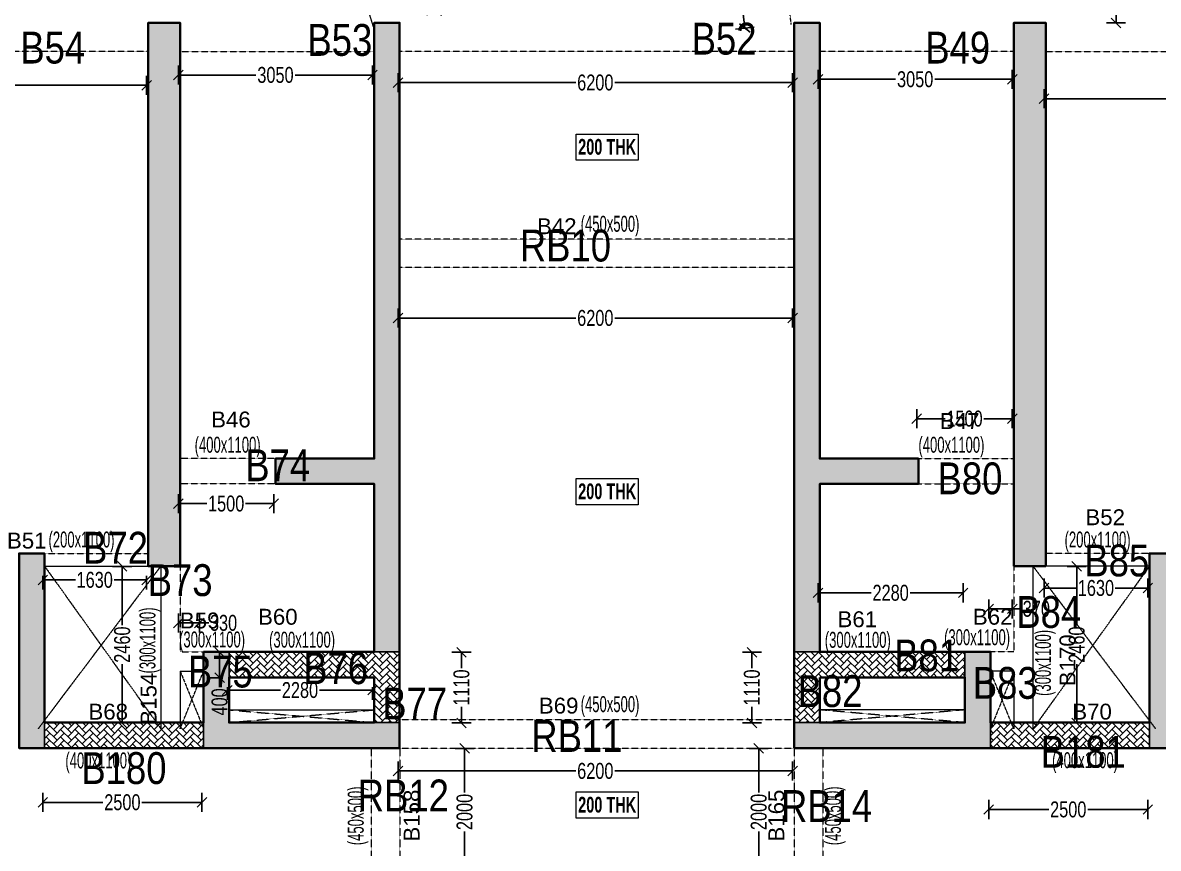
# Model space of a CAD drawing. Header units: millimetres. Extents: x 0 to 72183, y 72 to 62889.
# Drawn here: x 29487 to 47328, y 22849 to 35825 of the extents above; entities that cross this region are included whole.
import ezdxf
from ezdxf.enums import TextEntityAlignment as Align

# ---------------------------------------------------------------- set-up
doc = ezdxf.new("R2010")
doc.units = ezdxf.units.MM
doc.linetypes.add('HIDDEN', pattern=[0.375, 0.25, -0.125])
for name, color, linetype, lineweight in [('A-FLOR-IDEN', 11, 'Continuous', 9), ('A-HIDD-ABVE', 8, 'HIDDEN', 20), ('S-BEAM', 7, 'Continuous', 18), ('S-BEAM-IDEN', 2, 'Continuous', 9), ('S-COL HATCH', 9, 'Continuous', 0), ('S-COLS', 5, 'Continuous', 35)]:
    doc.layers.add(name, color=color, linetype=linetype, lineweight=lineweight)
for name, color, linetype in [('Abhinav working', 6, 'Continuous'), ('Beam Nos', 7, 'Continuous'), ('changes', 7, 'Continuous')]:
    doc.layers.add(name, color=color, linetype=linetype)
doc.styles.add('Dim.s & Anno.(Misc.)', font='ARIALN.TTF')
doc.styles.add('SC-BBS1', font='SansSerif')
doc.styles.add('SOBHA', font='swisscl.ttf')
doc.styles.add('Swis721 LtCn BT', font='swisscl.ttf', dxfattribs={"width": 0.9, "height": 233.355162})
doc.styles.add('Swis721 LtCn BT_B', font='', dxfattribs={"width": 0.9, "height": 246.918336})
doc.styles.get('Swis721 LtCn BT_B').set_extended_font_data('Swis721 LtCn BT', bold=True)
doc.dimstyles.new('S-100', dxfattribs={"dimscale": 100, "dimtxt": 2.5, "dimasz": 1.5, "dimexe": 1.5, "dimexo": 1.5, "dimgap": 0.1, "dimtad": 0, "dimdec": 0, "dimrnd": 0.0005, "dimzin": 0, "dimdsep": 46, "dimtxsty": 'SOBHA', "dimblk": 'OBLIQUE', "dimcen": 0.09, "dimclrd": 8, "dimclre": 8, "dimclrt": 6, "dimadec": 0, "dimazin": 0, "dimtfac": 1, "dimtdec": 0, "dimtofl": 0, "dimtmove": 0, "dimatfit": 3, "dimfxl": 1.5, "dimfxlon": 1, "dimtolj": 1, "dimtzin": 0, "dimlwd": -1, "dimlwe": -1, "dimarcsym": 0})
pattern_1 = [(45, (-31966103.18, 21022167.41), (0, 113.13708499), [240, -80]), (135, (-31966046.61, 21022223.98), (9e-15, 113.13708499), [240, -80])]
pattern_2 = [(45, (-31794446.854, 20735559.75), (0, 113.13708499), [240, -80]), (135, (-31794390.286, 20735616.32), (9e-15, 113.13708499), [240, -80])]

# ---------------------------------------------------------------- blocks, each defined once
blk = doc.blocks.new('A$C0921b736')
at = {"layer": 'S-COL HATCH', "transparency": 33554687}
h = blk.add_hatch(color=256, dxfattribs=at)
h.dxf.hatch_style = 1
h.paths.add_polyline_path([(19575, 14135), (20075, 14135), (20075, 22675), (19575, 22675)])
h = blk.add_hatch(color=256, dxfattribs=at)
h.dxf.hatch_style = 1
h.paths.add_polyline_path([(23525, 22675), (23125, 22675), (23125, 15825), (21575, 15825), (21575, 15425), (23125, 15425), (23125, 12785), (23525, 12785)])
h = blk.add_hatch(color=256, dxfattribs=at)
h.dxf.hatch_style = 1
h.paths.add_polyline_path([(29725, 12785), (30125, 12785), (30125, 15425), (31675, 15425), (31675, 15825), (30125, 15825), (30125, 22675), (29725, 22675)])
h = blk.add_hatch(color=256, dxfattribs=at)
h.dxf.hatch_style = 1
h.paths.add_polyline_path([(33675, 14135), (33175, 14135), (33175, 22675), (33675, 22675)])
h = blk.add_hatch(color=256, dxfattribs=at)
h.dxf.hatch_style = 1
h.paths.add_polyline_path([(17945, 14335), (17545, 14335), (17545, 11275), (17945, 11275), (17945, 11675)])
h = blk.add_hatch(color=256, dxfattribs=at)
h.dxf.hatch_style = 1
h.paths.add_polyline_path([(35305, 11675), (35305, 11275), (35705, 11275), (35705, 14335), (35305, 14335)])
h = blk.add_hatch(color=256, dxfattribs=at)
h.dxf.hatch_style = 1
h.paths.add_polyline_path([(23525, 11275), (23525, 11675), (23125, 11675), (20845, 11675), (20845, 12385), (20845, 12785), (20445, 12785), (20445, 11675), (20445, 11275)])
at = {"layer": 'S-COL HATCH'}
h = blk.add_hatch(dxfattribs=at)
h.set_pattern_fill('AR-HBONE', color=256, scale=20)
h.set_pattern_definition(pattern_2)
h.paths.add_polyline_path([(23125, 12385), (23125, 11692), (23125, 11692), (23125, 11675), (23525, 11675), (23525, 12785), (20845, 12785), (20845, 12485), (20845, 12385)])
at = {"layer": 'S-COL HATCH', "transparency": 33554687}
h = blk.add_hatch(color=256, dxfattribs=at)
h.dxf.hatch_style = 1
h.paths.add_polyline_path([(32805, 11275), (32805, 11675), (32805, 12785), (32405, 12785), (32405, 12385), (32405, 11675), (30125, 11675), (29725, 11675), (29725, 11275)])
at = {"layer": 'S-COL HATCH'}
h = blk.add_hatch(dxfattribs=at)
h.set_pattern_fill('AR-HBONE', color=256, scale=20)
h.set_pattern_definition(pattern_2)
h.paths.add_polyline_path([(30125, 12385), (30125, 11692), (30125, 11692), (30125, 11675), (29725, 11675), (29725, 12785), (32405, 12785), (32405, 12485), (32405, 12385)])
h = blk.add_hatch(dxfattribs=at)
h.set_pattern_fill('AR-HBONE', color=256, scale=20)
h.set_pattern_definition(pattern_1)
h.paths.add_polyline_path([(20445, 11275), (20445, 11675), (17945, 11675), (17945, 11275)])
h = blk.add_hatch(dxfattribs=at)
h.set_pattern_fill('AR-HBONE', color=256, scale=20)
h.set_pattern_definition(pattern_1)
h.paths.add_polyline_path([(35305, 11275), (35305, 11675), (32805, 11675), (32805, 11275)])
at = {"layer": 'changes'}
for p, q in [((20845, 12385), (20845, 12785)), ((23125, 12785), (23525, 12785)), ((30125, 12785), (29725, 12785)), ((32405, 12385), (32405, 12785)), ((17945, 11675), (17945, 11275)), ((20445, 11675), (20445, 11275)), ((23125, 11675), (23525, 11675)), ((30125, 11675), (29725, 11675)), ((32805, 11675), (32805, 11275)), ((35305, 11675), (35305, 11275))]:
    blk.add_line(p, q, dxfattribs=at)
at = {"layer": 'S-COLS'}
for points in [[(23525, 11275), (23525, 22675), (23125, 22675), (23125, 15825), (21575, 15825), (21575, 15425), (23125, 15425), (23125, 12785), (20445, 12785), (20445, 11675), (17945, 11675), (17945, 14335), (17545, 14335), (17545, 11275), (23525, 11275)], [(29725, 11275), (29725, 22675), (30125, 22675), (30125, 15825), (31675, 15825), (31675, 15425), (30125, 15425), (30125, 12785), (32805, 12785), (32805, 11675), (35305, 11675), (35305, 14335), (35705, 14335), (35705, 11275), (29725, 11275)]]:
    blk.add_lwpolyline(points, dxfattribs=at)
for points in [[(19575, 14135), (20075, 14135), (20075, 22675), (19575, 22675)], [(33675, 14135), (33175, 14135), (33175, 22675), (33675, 22675)], [(23125, 12385), (20845, 12385), (20845, 11675), (23125, 11675)], [(30125, 12385), (32405, 12385), (32405, 11675), (30125, 11675)]]:
    blk.add_lwpolyline(points, close=True, dxfattribs=at)
blk = doc.blocks.new('_OBLIQUE')
at = {"color": 0, "linetype": 'ByBlock'}
blk.add_line((-0.5, -0.5), (0.5, 0.5), dxfattribs=at)
blk = doc.blocks.new('*D268')
at = {"layer": 'Abhinav working', "color": 8, "transparency": 16777216}
for p, q in [((45533, 34781), (45533, 34481)), ((45533, 34631), (48501, 34631)), ((52083, 34631), (49115, 34631)), ((52083, 34781), (52083, 34481))]:
    blk.add_line(p, q, dxfattribs=at)
at = {"layer": 'Defpoints', "color": 0, "transparency": 16777216}
for p in [(45533, 35370), (52083, 35370, 0), (52083, 34631)]:
    blk.add_point(p, dxfattribs=at)
at = {"layer": 'Abhinav working', "color": 8, "transparency": 16777216, "xscale": 150, "yscale": 150, "zscale": 150, "rotation": 180}
blk.add_blockref('_OBLIQUE', (45533, 34631), dxfattribs=at)
at = {"layer": 'Abhinav working', "color": 8, "transparency": 16777216, "xscale": 150, "yscale": 150, "zscale": 150}
blk.add_blockref('_OBLIQUE', (52083, 34631), dxfattribs=at)
at = {"layer": 'Abhinav working', "color": 6, "transparency": 16777216, "insert": (48808, 34631), "char_height": 250, "attachment_point": 5, "style": 'SOBHA'}
blk.add_mtext('\\A1;6550', dxfattribs=at)
blk = doc.blocks.new('*D269')
at = {"layer": 'Abhinav working', "color": 8, "transparency": 16777216}
for p, q in [((46506, 41971), (46806, 41971)), ((46656, 41971), (46659, 39203)), ((46664, 35821), (46660, 38589)), ((46514, 35821), (46814, 35821))]:
    blk.add_line(p, q, dxfattribs=at)
at = {"layer": 'Defpoints', "color": 0, "transparency": 16777216}
for p in [(45526, 41970), (45533, 35820), (46664, 35821)]:
    blk.add_point(p, dxfattribs=at)
at = {"layer": 'Abhinav working', "color": 8, "transparency": 16777216, "xscale": 150, "yscale": 150, "zscale": 150}
for p, rotation in [((46656, 41971), 90.0691636443754), ((46664, 35821), 270.0691636443754)]:
    blk.add_blockref('_OBLIQUE', p, dxfattribs=dict(at, rotation=rotation))
at = {"layer": 'Abhinav working', "color": 6, "transparency": 16777216, "insert": (46660, 38896), "char_height": 250, "attachment_point": 5, "rotation": 270.0692, "style": 'SOBHA'}
blk.add_mtext('\\A1;6150', dxfattribs=at)
blk = doc.blocks.new('*D270')
at = {"layer": 'Abhinav working', "color": 8, "transparency": 16777216}
for p, q in [((41983, 35085), (41983, 34785)), ((45033, 35085), (45033, 34785)), ((41983, 34935), (43201, 34935)), ((45033, 34935), (43815, 34935))]:
    blk.add_line(p, q, dxfattribs=at)
at = {"layer": 'Defpoints', "color": 0, "transparency": 16777216}
for p in [(41983, 35370), (45033, 35370), (45033, 34935)]:
    blk.add_point(p, dxfattribs=at)
at = {"layer": 'Abhinav working', "color": 8, "transparency": 16777216, "xscale": 150, "yscale": 150, "zscale": 150}
for p, rotation in [((41983, 34935), 180.0001394134999), ((45033, 34935), 0.0001394134998965)]:
    blk.add_blockref('_OBLIQUE', p, dxfattribs=dict(at, rotation=rotation))
at = {"layer": 'Abhinav working', "color": 6, "transparency": 16777216, "insert": (43508, 34935), "char_height": 250, "attachment_point": 5, "rotation": 0.0001, "style": 'SOBHA'}
blk.add_mtext('\\A1;3050', dxfattribs=at)
blk = doc.blocks.new('*D271')
at = {"layer": 'Abhinav working', "color": 8, "transparency": 16777216}
for p, q in [((40277, 41907), (39979, 41873)), ((40128, 41890), (40445, 39120)), ((40832, 35740), (40515, 38510)), ((40981, 35757), (40683, 35723))]:
    blk.add_line(p, q, dxfattribs=at)
at = {"layer": 'Defpoints', "color": 0, "transparency": 16777216}
for p in [(40827, 41970, 0), (40128, 41890), (41531, 35820)]:
    blk.add_point(p, dxfattribs=at)
at = {"layer": 'Abhinav working', "color": 8, "transparency": 16777216, "xscale": 150, "yscale": 150, "zscale": 150}
for p, rotation in [((40128, 41890), 96.53046794857147), ((40832, 35740), 276.5304679485715)]:
    blk.add_blockref('_OBLIQUE', p, dxfattribs=dict(at, rotation=rotation))
at = {"layer": 'Abhinav working', "color": 6, "transparency": 16777216, "insert": (40480, 38815), "char_height": 250, "attachment_point": 5, "rotation": 276.5305, "style": 'SOBHA'}
blk.add_mtext('\\A1;6190', dxfattribs=at)
blk = doc.blocks.new('*D272')
at = {"layer": 'Abhinav working', "color": 8, "transparency": 16777216}
for p, q in [((33937, 42100), (34224, 42188)), ((34081, 42144), (34938, 39362)), ((35976, 35994), (35119, 38776)), ((35833, 35950), (36119, 36038))]:
    blk.add_line(p, q, dxfattribs=at)
at = {"layer": 'Defpoints', "color": 0, "transparency": 16777216}
for p in [(34081, 42144), (33515, 41970, 0), (35410, 35820)]:
    blk.add_point(p, dxfattribs=at)
at = {"layer": 'Abhinav working', "color": 8, "transparency": 16777216, "xscale": 150, "yscale": 150, "zscale": 150}
for p, rotation in [((34081, 42144), 107.1295014447747), ((35976, 35994), 287.1295014447747)]:
    blk.add_blockref('_OBLIQUE', p, dxfattribs=dict(at, rotation=rotation))
at = {"layer": 'Abhinav working', "color": 6, "transparency": 16777216, "insert": (35028, 39069), "char_height": 250, "attachment_point": 5, "rotation": 287.1295, "style": 'SOBHA'}
blk.add_mtext('\\A1;6435', dxfattribs=at)
blk = doc.blocks.new('*D273')
at = {"layer": 'Abhinav working', "color": 8, "transparency": 16777216}
for p, q in [((35383, 35034), (35383, 34734)), ((41583, 35034), (41583, 34734)), ((35383, 34884), (38176, 34884)), ((41583, 34884), (38790, 34884))]:
    blk.add_line(p, q, dxfattribs=at)
at = {"layer": 'Defpoints', "color": 0, "transparency": 16777216}
for p in [(35383, 35370), (41583, 35370), (41583, 34884)]:
    blk.add_point(p, dxfattribs=at)
at = {"layer": 'Abhinav working', "color": 8, "transparency": 16777216, "xscale": 150, "yscale": 150, "zscale": 150}
for p, rotation in [((35383, 34884), 180.0001394135119), ((41583, 34884), 0.0001394135119062)]:
    blk.add_blockref('_OBLIQUE', p, dxfattribs=dict(at, rotation=rotation))
at = {"layer": 'Abhinav working', "color": 6, "transparency": 16777216, "insert": (38483, 34884), "char_height": 250, "attachment_point": 5, "rotation": 0.0001, "style": 'SOBHA'}
blk.add_mtext('\\A1;6200', dxfattribs=at)
blk = doc.blocks.new('*D274')
at = {"layer": 'Abhinav working', "color": 8, "transparency": 16777216}
for p, q in [((31933, 35153), (31933, 34853)), ((34983, 35153), (34983, 34853)), ((31933, 35003), (33151, 35003)), ((34983, 35003), (33765, 35003))]:
    blk.add_line(p, q, dxfattribs=at)
at = {"layer": 'Defpoints', "color": 0, "transparency": 16777216}
for p in [(31933, 35370), (34983, 35370), (34983, 35003)]:
    blk.add_point(p, dxfattribs=at)
at = {"layer": 'Abhinav working', "color": 8, "transparency": 16777216, "xscale": 150, "yscale": 150, "zscale": 150}
for p, rotation in [((31933, 35003), 179.9998605865203), ((34983, 35003), 359.9998605865204)]:
    blk.add_blockref('_OBLIQUE', p, dxfattribs=dict(at, rotation=rotation))
at = {"layer": 'Abhinav working', "color": 6, "transparency": 16777216, "insert": (33458, 35003), "char_height": 250, "attachment_point": 5, "rotation": 359.9999, "style": 'SOBHA'}
blk.add_mtext('\\A1;3050', dxfattribs=at)
blk = doc.blocks.new('*D275')
at = {"layer": 'Abhinav working', "color": 8, "transparency": 16777216}
for p, q in [((24883, 34992), (24883, 34692)), ((31433, 34992), (31433, 34692)), ((24883, 34842), (27851, 34842)), ((31433, 34842), (28465, 34842))]:
    blk.add_line(p, q, dxfattribs=at)
at = {"layer": 'Defpoints', "color": 0, "transparency": 16777216}
for p in [(24883, 35370), (31433, 35370), (31433, 34842)]:
    blk.add_point(p, dxfattribs=at)
at = {"layer": 'Abhinav working', "color": 8, "transparency": 16777216, "xscale": 150, "yscale": 150, "zscale": 150, "rotation": 180}
blk.add_blockref('_OBLIQUE', (24883, 34842), dxfattribs=at)
at = {"layer": 'Abhinav working', "color": 8, "transparency": 16777216, "xscale": 150, "yscale": 150, "zscale": 150}
blk.add_blockref('_OBLIQUE', (31433, 34842), dxfattribs=at)
at = {"layer": 'Abhinav working', "color": 6, "transparency": 16777216, "insert": (28158, 34842), "char_height": 250, "attachment_point": 5, "style": 'SOBHA'}
blk.add_mtext('\\A1;6550', dxfattribs=at)
blk = doc.blocks.new('*D324')
at = {"layer": 'Abhinav working', "color": 8, "transparency": 16777216}
for p, q in [((29803, 27130), (29803, 26917)), ((31433, 27130), (31433, 26917)), ((29803, 27067), (30314, 27067)), ((31433, 27067), (30922, 27067))]:
    blk.add_line(p, q, dxfattribs=at)
at = {"layer": 'Defpoints', "color": 0, "transparency": 16777216}
for p in [(29803, 27280), (31433, 27280), (31433, 27067)]:
    blk.add_point(p, dxfattribs=at)
at = {"layer": 'Abhinav working', "color": 8, "transparency": 16777216, "xscale": 150, "yscale": 150, "zscale": 150, "rotation": 180}
blk.add_blockref('_OBLIQUE', (29803, 27067), dxfattribs=at)
at = {"layer": 'Abhinav working', "color": 8, "transparency": 16777216, "xscale": 150, "yscale": 150, "zscale": 150}
blk.add_blockref('_OBLIQUE', (31433, 27067), dxfattribs=at)
at = {"layer": 'Abhinav working', "color": 6, "transparency": 16777216, "insert": (30618, 27067), "char_height": 250, "attachment_point": 5, "style": 'SOBHA'}
blk.add_mtext('\\A1;1630', dxfattribs=at)
blk = doc.blocks.new('*D325')
at = {"layer": 'Abhinav working', "color": 8, "transparency": 16777216}
for p, q in [((31200, 27280), (30900, 27280)), ((31050, 27280), (31050, 26356)), ((31050, 24820), (31050, 25743)), ((31200, 24820), (30900, 24820))]:
    blk.add_line(p, q, dxfattribs=at)
at = {"layer": 'Defpoints', "color": 0, "transparency": 16777216}
for p in [(31050, 27280), (31633, 27280), (31633, 24820)]:
    blk.add_point(p, dxfattribs=at)
at = {"layer": 'Abhinav working', "color": 8, "transparency": 16777216, "xscale": 150, "yscale": 150, "zscale": 150}
for p, rotation in [((31050, 27280), 90), ((31050, 24820), 270)]:
    blk.add_blockref('_OBLIQUE', p, dxfattribs=dict(at, rotation=rotation))
at = {"layer": 'Abhinav working', "color": 6, "transparency": 16777216, "insert": (31050, 26050), "char_height": 250, "attachment_point": 5, "rotation": 90, "style": 'SOBHA'}
blk.add_mtext('\\A1;2460', dxfattribs=at)
blk = doc.blocks.new('*D326')
at = {"layer": 'Abhinav working', "color": 8, "transparency": 16777216}
for p, q in [((31933, 28416), (31933, 28116)), ((33433, 28416), (33433, 28116)), ((31933, 28266), (32379, 28266)), ((33433, 28266), (32987, 28266))]:
    blk.add_line(p, q, dxfattribs=at)
at = {"layer": 'Defpoints', "color": 0, "transparency": 16777216}
for p in [(31933, 28570), (33433, 28570), (33433, 28266)]:
    blk.add_point(p, dxfattribs=at)
at = {"layer": 'Abhinav working', "color": 8, "transparency": 16777216, "xscale": 150, "yscale": 150, "zscale": 150, "rotation": 180}
blk.add_blockref('_OBLIQUE', (31933, 28266), dxfattribs=at)
at = {"layer": 'Abhinav working', "color": 8, "transparency": 16777216, "xscale": 150, "yscale": 150, "zscale": 150}
blk.add_blockref('_OBLIQUE', (33433, 28266), dxfattribs=at)
at = {"layer": 'Abhinav working', "color": 6, "transparency": 16777216, "insert": (32683, 28266), "char_height": 250, "attachment_point": 5, "style": 'SOBHA'}
blk.add_mtext('\\A1;1500', dxfattribs=at)
blk = doc.blocks.new('*D327')
at = {"layer": 'Abhinav working', "color": 8, "transparency": 16777216}
for p, q in [((31933, 26241), (31933, 26541)), ((32263, 26241), (32263, 26541)), ((31933, 26391), (32263, 26391)), ((32263, 26391), (32413, 26391))]:
    blk.add_line(p, q, dxfattribs=at)
at = {"layer": 'Defpoints', "color": 0, "transparency": 16777216}
for p in [(32263, 26391), (31933, 25930), (32263, 25930)]:
    blk.add_point(p, dxfattribs=at)
at = {"layer": 'Abhinav working', "color": 8, "transparency": 16777216, "xscale": 150, "yscale": 150, "zscale": 150, "rotation": 180}
blk.add_blockref('_OBLIQUE', (31933, 26391), dxfattribs=at)
at = {"layer": 'Abhinav working', "color": 8, "transparency": 16777216, "xscale": 150, "yscale": 150, "zscale": 150}
blk.add_blockref('_OBLIQUE', (32263, 26391), dxfattribs=at)
at = {"layer": 'Abhinav working', "color": 6, "transparency": 16777216, "insert": (32642, 26391), "char_height": 250, "attachment_point": 5, "style": 'SOBHA'}
blk.add_mtext('\\A1;330', dxfattribs=at)
blk = doc.blocks.new('*D328')
at = {"layer": 'Abhinav working', "color": 8, "transparency": 16777216}
for p, q in [((32703, 25380), (32703, 25185)), ((32703, 25335), (33536, 25335)), ((34983, 25335), (34150, 25335)), ((34983, 25380), (34983, 25185))]:
    blk.add_line(p, q, dxfattribs=at)
at = {"layer": 'Defpoints', "color": 0, "transparency": 16777216}
for p in [(32703, 25530), (34983, 25530), (34983, 25335)]:
    blk.add_point(p, dxfattribs=at)
at = {"layer": 'Abhinav working', "color": 8, "transparency": 16777216, "xscale": 150, "yscale": 150, "zscale": 150, "rotation": 180}
blk.add_blockref('_OBLIQUE', (32703, 25335), dxfattribs=at)
at = {"layer": 'Abhinav working', "color": 8, "transparency": 16777216, "xscale": 150, "yscale": 150, "zscale": 150}
blk.add_blockref('_OBLIQUE', (34983, 25335), dxfattribs=at)
at = {"layer": 'Abhinav working', "color": 6, "transparency": 16777216, "insert": (33843, 25335), "char_height": 250, "attachment_point": 5, "style": 'SOBHA'}
blk.add_mtext('\\A1;2280', dxfattribs=at)
blk = doc.blocks.new('*D329')
at = {"layer": 'Abhinav working', "color": 8, "transparency": 16777216}
for p, q in [((32580, 25930), (32430, 25930)), ((32580, 25930), (32580, 25530)), ((32580, 25530), (32430, 25530)), ((32580, 25530), (32580, 25380))]:
    blk.add_line(p, q, dxfattribs=at)
at = {"layer": 'Defpoints', "color": 0, "transparency": 16777216}
for p in [(32703, 25930), (32580, 25530), (32703, 25530)]:
    blk.add_point(p, dxfattribs=at)
at = {"layer": 'Abhinav working', "color": 8, "transparency": 16777216, "xscale": 150, "yscale": 150, "zscale": 150}
for p, rotation in [((32580, 25930), 90), ((32580, 25530), 270)]:
    blk.add_blockref('_OBLIQUE', p, dxfattribs=dict(at, rotation=rotation))
at = {"layer": 'Abhinav working', "color": 6, "transparency": 16777216, "insert": (32580, 25150), "char_height": 250, "attachment_point": 5, "rotation": 90, "style": 'SOBHA'}
blk.add_mtext('\\A1;400', dxfattribs=at)
blk = doc.blocks.new('*D330')
at = {"layer": 'Abhinav working', "color": 8, "transparency": 16777216}
for p, q in [((36230, 25930), (36530, 25930)), ((36380, 25930), (36380, 25679)), ((36380, 24820), (36380, 25071)), ((36230, 24820), (36530, 24820))]:
    blk.add_line(p, q, dxfattribs=at)
at = {"layer": 'Defpoints', "color": 0, "transparency": 16777216}
for p in [(35383, 25930), (35383, 24820), (36380, 24820)]:
    blk.add_point(p, dxfattribs=at)
at = {"layer": 'Abhinav working', "color": 8, "transparency": 16777216, "xscale": 150, "yscale": 150, "zscale": 150}
for p, rotation in [((36380, 25930), 90), ((36380, 24820), 270)]:
    blk.add_blockref('_OBLIQUE', p, dxfattribs=dict(at, rotation=rotation))
at = {"layer": 'Abhinav working', "color": 6, "transparency": 16777216, "insert": (36380, 25375), "char_height": 250, "attachment_point": 5, "rotation": 90, "style": 'SOBHA'}
blk.add_mtext('\\A1;1110', dxfattribs=at)
blk = doc.blocks.new('*D331')
at = {"layer": 'Abhinav working', "color": 8, "transparency": 16777216}
for p, q in [((43533, 29451), (43533, 29751)), ((45033, 29451), (45033, 29751)), ((43533, 29601), (43979, 29601)), ((45033, 29601), (44587, 29601))]:
    blk.add_line(p, q, dxfattribs=at)
at = {"layer": 'Defpoints', "color": 0, "transparency": 16777216}
for p in [(45033, 29601), (43533, 28970), (45033, 28970)]:
    blk.add_point(p, dxfattribs=at)
at = {"layer": 'Abhinav working', "color": 8, "transparency": 16777216, "xscale": 150, "yscale": 150, "zscale": 150, "rotation": 180}
blk.add_blockref('_OBLIQUE', (43533, 29601), dxfattribs=at)
at = {"layer": 'Abhinav working', "color": 8, "transparency": 16777216, "xscale": 150, "yscale": 150, "zscale": 150}
blk.add_blockref('_OBLIQUE', (45033, 29601), dxfattribs=at)
at = {"layer": 'Abhinav working', "color": 6, "transparency": 16777216, "insert": (44283, 29601), "char_height": 250, "attachment_point": 5, "style": 'SOBHA'}
blk.add_mtext('\\A1;1500', dxfattribs=at)
blk = doc.blocks.new('*D332')
at = {"layer": 'Abhinav working', "color": 8, "transparency": 16777216}
for p, q in [((41983, 26714), (41983, 27014)), ((44263, 26714), (44263, 27014)), ((41983, 26864), (42816, 26864)), ((44263, 26864), (43430, 26864))]:
    blk.add_line(p, q, dxfattribs=at)
at = {"layer": 'Defpoints', "color": 0, "transparency": 16777216}
for p in [(44263, 26864), (41983, 25930), (44263, 25930)]:
    blk.add_point(p, dxfattribs=at)
at = {"layer": 'Abhinav working', "color": 8, "transparency": 16777216, "xscale": 150, "yscale": 150, "zscale": 150, "rotation": 180}
blk.add_blockref('_OBLIQUE', (41983, 26864), dxfattribs=at)
at = {"layer": 'Abhinav working', "color": 8, "transparency": 16777216, "xscale": 150, "yscale": 150, "zscale": 150}
blk.add_blockref('_OBLIQUE', (44263, 26864), dxfattribs=at)
at = {"layer": 'Abhinav working', "color": 6, "transparency": 16777216, "insert": (43123, 26864), "char_height": 250, "attachment_point": 5, "style": 'SOBHA'}
blk.add_mtext('\\A1;2280', dxfattribs=at)
blk = doc.blocks.new('*D333')
at = {"layer": 'Abhinav working', "color": 8, "transparency": 16777216}
for p, q in [((41093, 25930), (40793, 25930)), ((40943, 25930), (40943, 25679)), ((40943, 24820), (40943, 25071)), ((41093, 24820), (40793, 24820))]:
    blk.add_line(p, q, dxfattribs=at)
at = {"layer": 'Defpoints', "color": 0, "transparency": 16777216}
for p in [(41583, 25930), (40943, 24820), (41583, 24820)]:
    blk.add_point(p, dxfattribs=at)
at = {"layer": 'Abhinav working', "color": 8, "transparency": 16777216, "xscale": 150, "yscale": 150, "zscale": 150}
for p, rotation in [((40943, 25930), 90), ((40943, 24820), 270)]:
    blk.add_blockref('_OBLIQUE', p, dxfattribs=dict(at, rotation=rotation))
at = {"layer": 'Abhinav working', "color": 6, "transparency": 16777216, "insert": (40943, 25375), "char_height": 250, "attachment_point": 5, "rotation": 90, "style": 'SOBHA'}
blk.add_mtext('\\A1;1110', dxfattribs=at)
blk = doc.blocks.new('*D334')
at = {"layer": 'Abhinav working', "color": 8, "transparency": 16777216}
for p, q in [((44663, 26462), (44663, 26762)), ((45033, 26462), (45033, 26762)), ((44663, 26612), (45033, 26612)), ((45033, 26612), (45183, 26612))]:
    blk.add_line(p, q, dxfattribs=at)
at = {"layer": 'Defpoints', "color": 0, "transparency": 16777216}
for p in [(45033, 26612), (44663, 25930), (45033, 25930)]:
    blk.add_point(p, dxfattribs=at)
at = {"layer": 'Abhinav working', "color": 8, "transparency": 16777216, "xscale": 150, "yscale": 150, "zscale": 150, "rotation": 180}
blk.add_blockref('_OBLIQUE', (44663, 26612), dxfattribs=at)
at = {"layer": 'Abhinav working', "color": 8, "transparency": 16777216, "xscale": 150, "yscale": 150, "zscale": 150}
blk.add_blockref('_OBLIQUE', (45033, 26612), dxfattribs=at)
at = {"layer": 'Abhinav working', "color": 6, "transparency": 16777216, "insert": (45412, 26612), "char_height": 250, "attachment_point": 5, "style": 'SOBHA'}
blk.add_mtext('\\A1;370', dxfattribs=at)
blk = doc.blocks.new('*D335')
at = {"layer": 'Abhinav working', "color": 8, "transparency": 16777216}
for p, q in [((45897, 27280), (46197, 27280)), ((46047, 27280), (46047, 26356)), ((46047, 24820), (46047, 25743)), ((45897, 24820), (46197, 24820))]:
    blk.add_line(p, q, dxfattribs=at)
at = {"layer": 'Defpoints', "color": 0, "transparency": 16777216}
for p in [(45333, 27280), (45333, 24820), (46047, 24820)]:
    blk.add_point(p, dxfattribs=at)
at = {"layer": 'Abhinav working', "color": 8, "transparency": 16777216, "xscale": 150, "yscale": 150, "zscale": 150}
for p, rotation in [((46047, 27280), 90), ((46047, 24820), 270)]:
    blk.add_blockref('_OBLIQUE', p, dxfattribs=dict(at, rotation=rotation))
at = {"layer": 'Abhinav working', "color": 6, "transparency": 16777216, "insert": (46047, 26050), "char_height": 250, "attachment_point": 5, "rotation": 90, "style": 'SOBHA'}
blk.add_mtext('\\A1;2460', dxfattribs=at)
blk = doc.blocks.new('*D336')
at = {"layer": 'Abhinav working', "color": 8, "transparency": 16777216}
for p, q in [((45533, 27089), (45533, 26789)), ((47163, 27089), (47163, 26789)), ((45533, 26939), (46044, 26939)), ((47163, 26939), (46652, 26939))]:
    blk.add_line(p, q, dxfattribs=at)
at = {"layer": 'Defpoints', "color": 0, "transparency": 16777216}
for p in [(45533, 27280), (47163, 27280), (47163, 26939)]:
    blk.add_point(p, dxfattribs=at)
at = {"layer": 'Abhinav working', "color": 8, "transparency": 16777216, "xscale": 150, "yscale": 150, "zscale": 150, "rotation": 180}
blk.add_blockref('_OBLIQUE', (45533, 26939), dxfattribs=at)
at = {"layer": 'Abhinav working', "color": 8, "transparency": 16777216, "xscale": 150, "yscale": 150, "zscale": 150}
blk.add_blockref('_OBLIQUE', (47163, 26939), dxfattribs=at)
at = {"layer": 'Abhinav working', "color": 6, "transparency": 16777216, "insert": (46348, 26939), "char_height": 250, "attachment_point": 5, "style": 'SOBHA'}
blk.add_mtext('\\A1;1630', dxfattribs=at)
blk = doc.blocks.new('*D405')
at = {"layer": 'Abhinav working', "color": 8, "transparency": 16777216}
for p, q in [((35383, 31333), (35383, 31033)), ((41583, 31333), (41583, 31033)), ((35383, 31183), (38176, 31183)), ((41583, 31183), (38790, 31183))]:
    blk.add_line(p, q, dxfattribs=at)
at = {"layer": 'Defpoints', "color": 0, "transparency": 16777216}
for p in [(35383, 31970), (41583, 31970), (41583, 31183)]:
    blk.add_point(p, dxfattribs=at)
at = {"layer": 'Abhinav working', "color": 8, "transparency": 16777216, "xscale": 150, "yscale": 150, "zscale": 150, "rotation": 180}
blk.add_blockref('_OBLIQUE', (35383, 31183), dxfattribs=at)
at = {"layer": 'Abhinav working', "color": 8, "transparency": 16777216, "xscale": 150, "yscale": 150, "zscale": 150}
blk.add_blockref('_OBLIQUE', (41583, 31183), dxfattribs=at)
at = {"layer": 'Abhinav working', "color": 6, "transparency": 16777216, "insert": (38483, 31183), "char_height": 250, "attachment_point": 5, "style": 'SOBHA'}
blk.add_mtext('\\A1;6200', dxfattribs=at)
blk = doc.blocks.new('*D406')
at = {"layer": 'Abhinav working', "color": 8, "transparency": 16777216}
for p, q in [((35383, 24214), (35383, 23914)), ((41583, 24214), (41583, 23914)), ((35383, 24064), (38176, 24064)), ((41583, 24064), (38790, 24064))]:
    blk.add_line(p, q, dxfattribs=at)
at = {"layer": 'Defpoints', "color": 0, "transparency": 16777216}
for p in [(35383, 24420), (41583, 24420), (41583, 24064)]:
    blk.add_point(p, dxfattribs=at)
at = {"layer": 'Abhinav working', "color": 8, "transparency": 16777216, "xscale": 150, "yscale": 150, "zscale": 150, "rotation": 180}
blk.add_blockref('_OBLIQUE', (35383, 24064), dxfattribs=at)
at = {"layer": 'Abhinav working', "color": 8, "transparency": 16777216, "xscale": 150, "yscale": 150, "zscale": 150}
blk.add_blockref('_OBLIQUE', (41583, 24064), dxfattribs=at)
at = {"layer": 'Abhinav working', "color": 6, "transparency": 16777216, "insert": (38483, 24064), "char_height": 250, "attachment_point": 5, "style": 'SOBHA'}
blk.add_mtext('\\A1;6200', dxfattribs=at)
blk = doc.blocks.new('*D407')
at = {"layer": 'Abhinav working', "color": 8, "transparency": 16777216}
for p, q in [((36279, 24420), (36579, 24420)), ((36429, 24420), (36429, 23726)), ((36429, 22420), (36429, 23113)), ((36279, 22420), (36579, 22420))]:
    blk.add_line(p, q, dxfattribs=at)
at = {"layer": 'Defpoints', "color": 0, "transparency": 16777216}
for p in [(35383, 24420), (36429, 24420), (35383, 22420)]:
    blk.add_point(p, dxfattribs=at)
at = {"layer": 'Abhinav working', "color": 8, "transparency": 16777216, "xscale": 150, "yscale": 150, "zscale": 150}
for p, rotation in [((36429, 24420), 90), ((36429, 22420), 270)]:
    blk.add_blockref('_OBLIQUE', p, dxfattribs=dict(at, rotation=rotation))
at = {"layer": 'Abhinav working', "color": 6, "transparency": 16777216, "insert": (36429, 23420), "char_height": 250, "attachment_point": 5, "rotation": 90, "style": 'SOBHA'}
blk.add_mtext('\\A1;2000', dxfattribs=at)
blk = doc.blocks.new('*D409')
at = {"layer": 'Abhinav working', "color": 8, "transparency": 16777216}
for p, q in [((41201, 24420), (40901, 24420)), ((41051, 24420), (41051, 23726)), ((41051, 22420), (41051, 23113)), ((41201, 22420), (40901, 22420))]:
    blk.add_line(p, q, dxfattribs=at)
at = {"layer": 'Defpoints', "color": 0, "transparency": 16777216}
for p in [(41051, 24420), (41583, 24420), (41583, 22420)]:
    blk.add_point(p, dxfattribs=at)
at = {"layer": 'Abhinav working', "color": 8, "transparency": 16777216, "xscale": 150, "yscale": 150, "zscale": 150}
for p, rotation in [((41051, 24420), 90), ((41051, 22420), 270)]:
    blk.add_blockref('_OBLIQUE', p, dxfattribs=dict(at, rotation=rotation))
at = {"layer": 'Abhinav working', "color": 6, "transparency": 16777216, "insert": (41051, 23420), "char_height": 250, "attachment_point": 5, "rotation": 90, "style": 'SOBHA'}
blk.add_mtext('\\A1;2000', dxfattribs=at)
blk = doc.blocks.new('*D297')
at = {"layer": 'Abhinav working', "color": 8, "transparency": 16777216}
for p, q in [((29803, 23721), (29803, 23421)), ((29803, 23571), (30746, 23571)), ((32303, 23571), (31360, 23571)), ((32303, 23721), (32303, 23421))]:
    blk.add_line(p, q, dxfattribs=at)
at = {"layer": 'Defpoints', "color": 0, "transparency": 16777216}
for p in [(29803, 24420), (32303, 24420), (32303, 23571)]:
    blk.add_point(p, dxfattribs=at)
at = {"layer": 'Abhinav working', "color": 8, "transparency": 16777216, "xscale": 150, "yscale": 150, "zscale": 150, "rotation": 180}
blk.add_blockref('_OBLIQUE', (29803, 23571), dxfattribs=at)
at = {"layer": 'Abhinav working', "color": 8, "transparency": 16777216, "xscale": 150, "yscale": 150, "zscale": 150}
blk.add_blockref('_OBLIQUE', (32303, 23571), dxfattribs=at)
at = {"layer": 'Abhinav working', "color": 6, "transparency": 16777216, "insert": (31053, 23571), "char_height": 250, "attachment_point": 5, "style": 'SOBHA'}
blk.add_mtext('\\A1;2500', dxfattribs=at)
blk = doc.blocks.new('*D298')
at = {"layer": 'Abhinav working', "color": 8, "transparency": 16777216}
for p, q in [((44663, 23609), (44663, 23309)), ((47163, 23609), (47163, 23309)), ((44663, 23459), (45606, 23459)), ((47163, 23459), (46220, 23459))]:
    blk.add_line(p, q, dxfattribs=at)
at = {"layer": 'Defpoints', "color": 0, "transparency": 16777216}
for p in [(44663, 24420), (47163, 24420), (47163, 23459)]:
    blk.add_point(p, dxfattribs=at)
at = {"layer": 'Abhinav working', "color": 8, "transparency": 16777216, "xscale": 150, "yscale": 150, "zscale": 150, "rotation": 180}
blk.add_blockref('_OBLIQUE', (44663, 23459), dxfattribs=at)
at = {"layer": 'Abhinav working', "color": 8, "transparency": 16777216, "xscale": 150, "yscale": 150, "zscale": 150}
blk.add_blockref('_OBLIQUE', (47163, 23459), dxfattribs=at)
at = {"layer": 'Abhinav working', "color": 6, "transparency": 16777216, "insert": (45913, 23459), "char_height": 250, "attachment_point": 5, "style": 'SOBHA'}
blk.add_mtext('\\A1;2500', dxfattribs=at)

msp = doc.modelspace()

# ---------------------------------------------------------------- linework, layer by layer
at = {"layer": 'A-FLOR-IDEN', "color": 8, "flags": 128}
for points in [[(39158.3, 34075.6), (39158.3, 33663.8), (38180.8, 33663.8), (38180.8, 34075.6)], [(39158.3, 28661.3), (39158.3, 28249.5), (38180.8, 28249.5), (38180.8, 28661.3)], [(39158.3, 23735.5), (39158.3, 23323.7), (38180.8, 23323.7), (38180.8, 23735.5)]]:
    msp.add_lwpolyline(points, close=True, dxfattribs=at)
at = {"layer": 'A-HIDD-ABVE', "linetype": 'HIDDEN'}
for p, q in [((29729.2, 24725), (31659.2, 27285)), ((29829.2, 27285), (31659.2, 24725)), ((47189.2, 27285), (45359.2, 24725)), ((47289.2, 24725), (45359.2, 27285)), ((31959.2, 25635), (32329.2, 24725)), ((31959.2, 24725), (32329.2, 25635)), ((45059.2, 25635), (44689.2, 24725)), ((45059.2, 24725), (44689.2, 25635)), ((32729.2, 25025.2), (35009.2, 24825)), ((32729.2, 24825), (35009.2, 25025.2)), ((44289.2, 25025.2), (42009.2, 24825)), ((44289.2, 24825), (42009.2, 25025.2))]:
    msp.add_line(p, q, dxfattribs=at)
at = {"layer": 'S-BEAM', "linetype": 'HIDDEN'}
for p, q in [((33069.8, 41975, 0), (34994.2, 35758.5)), ((41560.8, 35796.6), (40853.5, 41975, 0)), ((31459.1, 35375), (24909.2, 35375)), ((31959.2, 35375), (35009.2, 35375)), ((41609.2, 35375, 0), (35409.2, 35375)), ((45059.1, 35375), (42009.2, 35375)), ((45559.2, 35375), (52109.2, 35375)), ((41609.2, 32425), (35409.2, 32425)), ((41609.2, 31975), (35409.2, 31975)), ((33459.1, 28975), (31959.2, 28975)), ((43559.2, 28975), (45059.2, 28975)), ((33459.1, 28575), (31959.2, 28575)), ((43559.2, 28575), (45059.2, 28575)), ((29829.2, 27485), (31459.2, 27485)), ((47189.2, 27485), (45559.2, 27485)), ((31959.2, 27285), (31959.2, 25935)), ((45059.2, 27285), (45059.2, 25935)), ((31959.2, 25935), (32329.2, 25935)), ((45059.2, 25935), (44689.2, 25935)), ((35409.2, 24875), (41609.2, 24875)), ((34959.2, 24425), (34959.2, 22425)), ((35409.2, 24425), (35409.2, 22425)), ((35409.2, 24425), (41609.2, 24425)), ((41609.2, 24425), (41609.2, 22425)), ((42059.2, 24425), (42059.2, 22425))]:
    msp.add_line(p, q, dxfattribs=at)
at = {"layer": 'S-BEAM'}
for p, q in [((29829.2, 27285), (31459.2, 27285)), ((31659.2, 27285), (31659.2, 24725)), ((45359.2, 27285), (45359.2, 24725)), ((47189.2, 27285), (45559.2, 27285)), ((31959.2, 25635), (31959.2, 24725)), ((31959.2, 25635), (32329.2, 25635)), ((45059.2, 25635), (44689.2, 25635)), ((45059.2, 25635), (45059.2, 24725))]:
    msp.add_line(p, q, dxfattribs=at)
at = {"layer": 'S-BEAM', "elevation": 0}
for points in [[(35009.2, 24825), (32729.2, 24825), (32729.2, 25025.2), (35009.2, 25025.2)], [(42009.2, 24825), (44289.2, 24825), (44289.2, 25025.2), (42009.2, 25025.2)]]:
    msp.add_lwpolyline(points, close=True, dxfattribs=at)

# ---------------------------------------------------------------- block references
at = {"layer": 'changes'}
msp.add_blockref('A$C0921b736', (11884.1, 13149.8), dxfattribs=at)

# ---------------------------------------------------------------- texts
at = {"layer": 'A-FLOR-IDEN', "color": 1, "char_height": 246.92, "width": 1155, "attachment_point": 2, "line_spacing_factor": 0.964267, "style": 'Swis721 LtCn BT_B'}
for insert in [(38669.6, 33997.6), (38669.6, 28583.3), (38669.6, 23657.5)]:
    msp.add_mtext('200 THK', dxfattribs=dict(at, insert=insert))
at = {"layer": 'Abhinav working', "char_height": 500, "attachment_point": 1, "style": 'Dim.s & Anno.(Misc.)'}
for s, insert in [('B54', (29448.7, 35683.6, 0)), ('B53', (33959.8, 35804.1)), ('B52', (39996.2, 35824.3)), ('B49', (43666.6, 35683.6, 0)), ('RB10', (37297.2, 32572)), ('B74', (32983.4, 29118.7)), ('B80', (43859.6, 28913.1, 0)), ('B72', (30435.6, 27823.1, 0)), ('B85', (46165.6, 27623.1, 0)), ('B73', (31450.6, 27313.7, 0)), ('B84', (45098, 26813.2)), ('B81', (43178.7, 26130.3)), ('B75', (32081.6, 25877.3, 0)), ('B76', (33893.2, 25929.8)), ('B83', (44413.8, 25698.4)), ('B82', (41660.5, 25569.3)), ('B77', (35135.2, 25376)), ('RB11', (37477.2, 24864.2)), ('B181', (45480.1, 24615.6, 0)), ('B180', (30408.5, 24359.7, 0)), ('RB12', (34750.6, 23929.1, 0)), ('RB14', (41400.6, 23763.1, 0))]:
    msp.add_mtext_dynamic_manual_height_columns(s, width=21149.247, gutter_width=5423.5, heights=[0], dxfattribs=dict(at, insert=insert))
at = {"layer": 'Beam Nos', "color": 3, "style": 'SC-BBS1'}
for s, p in [('B42', (37877.8, 32425.8)), ('B46', (32758, 29388.7)), ('B47', (44207.5, 29363.7)), ('B52', (46493.3, 27852.1)), ('B51', (29550.5, 27485.7)), ('B60', (33495.1, 26288.1)), ('B62', (44726, 26288.6)), ('B59', (32267.2, 26229.5)), ('B61', (42599.1, 26249.1)), ('B69', (37907.3, 24891.7)), ('B68', (30830.8, 24796.7)), ('B70', (46287.3, 24796.7))]:
    msp.add_text(s, height=250, dxfattribs=at).set_placement(p, align=Align.BOTTOM_CENTER)
for s, p in [('B170', (46101.6, 25804)), ('B154', (31664.3, 25200.1, 0)), ('B158', (35797.1, 23363.6, 0)), ('B165', (41526.3, 23363.4, 0))]:
    msp.add_text(s, height=250, rotation=90, dxfattribs=at).set_placement(p, align=Align.BOTTOM_CENTER)
at = {"layer": 'S-BEAM-IDEN', "style": 'Swis721 LtCn BT', "width": 0.8}
for s, p in [('(450x500)', (38253, 32540)), ('(400x1100)', (43559.2, 29067.1, 0)), ('(200x1100)', (45855.3, 27577.1, 0)), ('(300x1100)', (42088.4, 26000.6, 0)), ('(300x1100)', (43962.5, 26041.1, 0)), ('(450x500)', (38253, 24990)), ('(400x1100)', (30157, 24104.9, 0)), ('(400x1100)', (45658.3, 24108.6, 0))]:
    msp.add_text(s, height=250, dxfattribs=at).set_placement(p)
for s, rotation, p in [('(400x1100)', 360, (32188.1, 29067.1, 0)), ('(200x1100)', 360, (29892, 27577.1, 0)), ('(300x1100)', 90, (31571.8, 25597.3, 0)), ('(300x1100)', 360, (31943.4, 26006.5, 0)), ('(300x1100)', 360, (33357.6, 26003, 0)), ('(300x1100)', 90, (45641.2, 25244.7, 0)), ('(450x500)', 90, (34843.8, 22897.8, 0)), ('(450x500)', 90, (42341.2, 22897.8, 0))]:
    msp.add_text(s, height=250, rotation=rotation, dxfattribs=at).set_placement(p)

# ---------------------------------------------------------------- dimensions: what is measured, and where the dimension line sits
at = {"layer": 'Abhinav working'}
for p1, p2, distance, picture, middle in [((35410.2737, 35819.7491), (33514.8169, 41969.7584, 0), -592.0548, '*D272', (35028.3375, 39069.1331)), ((41531.4, 35819.8), (40827.4, 41969.8, 0), 703.9, '*D271', (40480.1, 38814.7)), ((45525.6, 41969.8), (45533.1, 35819.7), 1130.4, '*D269', (46659.8, 38896.1)), ((31933.1, 35369.8), (34983.1, 35369.7), -367.1, '*D274', (33458.1, 35002.7)), ((35383.1, 35369.7), (41583.1, 35369.8), -485.4, '*D273', (38483.1, 34884.4)), ((41983.1, 35369.7), (45033.1, 35369.8), -434.5, '*D270', (43508.1, 34935.3)), ((35383.1, 31969.7), (41583.1, 31969.7), -786.3, '*D405', (38483.1, 31183.5)), ((29803.1, 27279.8), (31433.1, 27279.8), -213.2, '*D324', (30618.1, 27066.5)), ((35383.1, 22419.8), (35383.1, 24419.8), -1046.4, '*D407', (36429.5, 23419.8))]:
    dim = msp.add_aligned_dim(p1=p1, p2=p2, distance=distance, dimstyle='S-100', dxfattribs=at)
    dim.commit()
    dim.dimension.update_dxf_attribs({"geometry": picture, "text_midpoint": middle})
for base, p1, p2, picture, middle in [((31433, 34842.1), (24883.1, 35369.8), (31433, 35369.8), '*D275', (28158.1, 34842.1)), ((52083.1, 34631.1), (45533.1, 35369.8), (52083.1, 35369.8, 0), '*D268', (48808.1, 34631.1)), ((45033.1, 29601.1), (43533.1, 28969.8), (45033.1, 28969.8), '*D331', (44283.1, 29601.1)), ((33433.1, 28266.3), (31933.1, 28569.8), (33433.1, 28569.8), '*D326', (32683.1, 28266.3)), ((47163.1, 26938.8), (45533.1, 27279.8), (47163.1, 27279.8), '*D336', (46348.1, 26938.8)), ((44263.1, 26864), (41983.1, 25929.8), (44263.1, 25929.8), '*D332', (43123.1, 26864)), ((45033.1, 26611.6), (44663.1, 25929.8), (45033.1, 25929.8), '*D334', (45411.6, 26611.6)), ((32263.3, 26390.7), (31933.1, 25929.8), (32263.3, 25929.8), '*D327', (32641.8, 26390.7)), ((34983.1, 25335.1), (32703.1, 25529.8), (34983.1, 25529.8), '*D328', (33843.1, 25335.1)), ((32303.1, 23570.9), (29803.1, 24419.8), (32303.1, 24419.8), '*D297', (31053.1, 23570.9)), ((41583.1, 24063.6), (35383.1, 24419.8), (41583.1, 24419.8), '*D406', (38483.1, 24063.6)), ((47163.1, 23458.6), (44663.1, 24419.8), (47163.1, 24419.8), '*D298', (45913.1, 23458.6))]:
    dim = msp.add_linear_dim(base=base, p1=p1, p2=p2, dimstyle='S-100', dxfattribs=at)
    dim.commit()
    dim.dimension.update_dxf_attribs({"geometry": picture, "text_midpoint": middle})
for base, p1, p2, picture, middle in [((31050.3, 27279.8), (31633.1, 24819.8), (31633.1, 27279.8), '*D325', (31050.3, 26049.8)), ((46047.1, 24819.8), (45333.1, 27279.8), (45333.1, 24819.8), '*D335', (46047.1, 26049.8)), ((32579.8, 25529.8), (32703.1, 25929.8), (32703.1, 25529.8), '*D329', (32579.8, 25149.7)), ((36380.2, 24819.8), (35383.1, 25929.8), (35383.1, 24819.8), '*D330', (36380.2, 25374.8)), ((40943.4, 24819.8), (41583.1, 25929.8), (41583.1, 24819.8), '*D333', (40943.4, 25374.8)), ((41050.5, 24419.8), (41583.1, 22419.8), (41583.1, 24419.8), '*D409', (41050.5, 23419.8))]:
    dim = msp.add_linear_dim(base=base, p1=p1, p2=p2, angle=90, dimstyle='S-100', dxfattribs=at)
    dim.commit()
    dim.dimension.update_dxf_attribs({"geometry": picture, "text_midpoint": middle})

doc.saveas('drawing.dxf')
